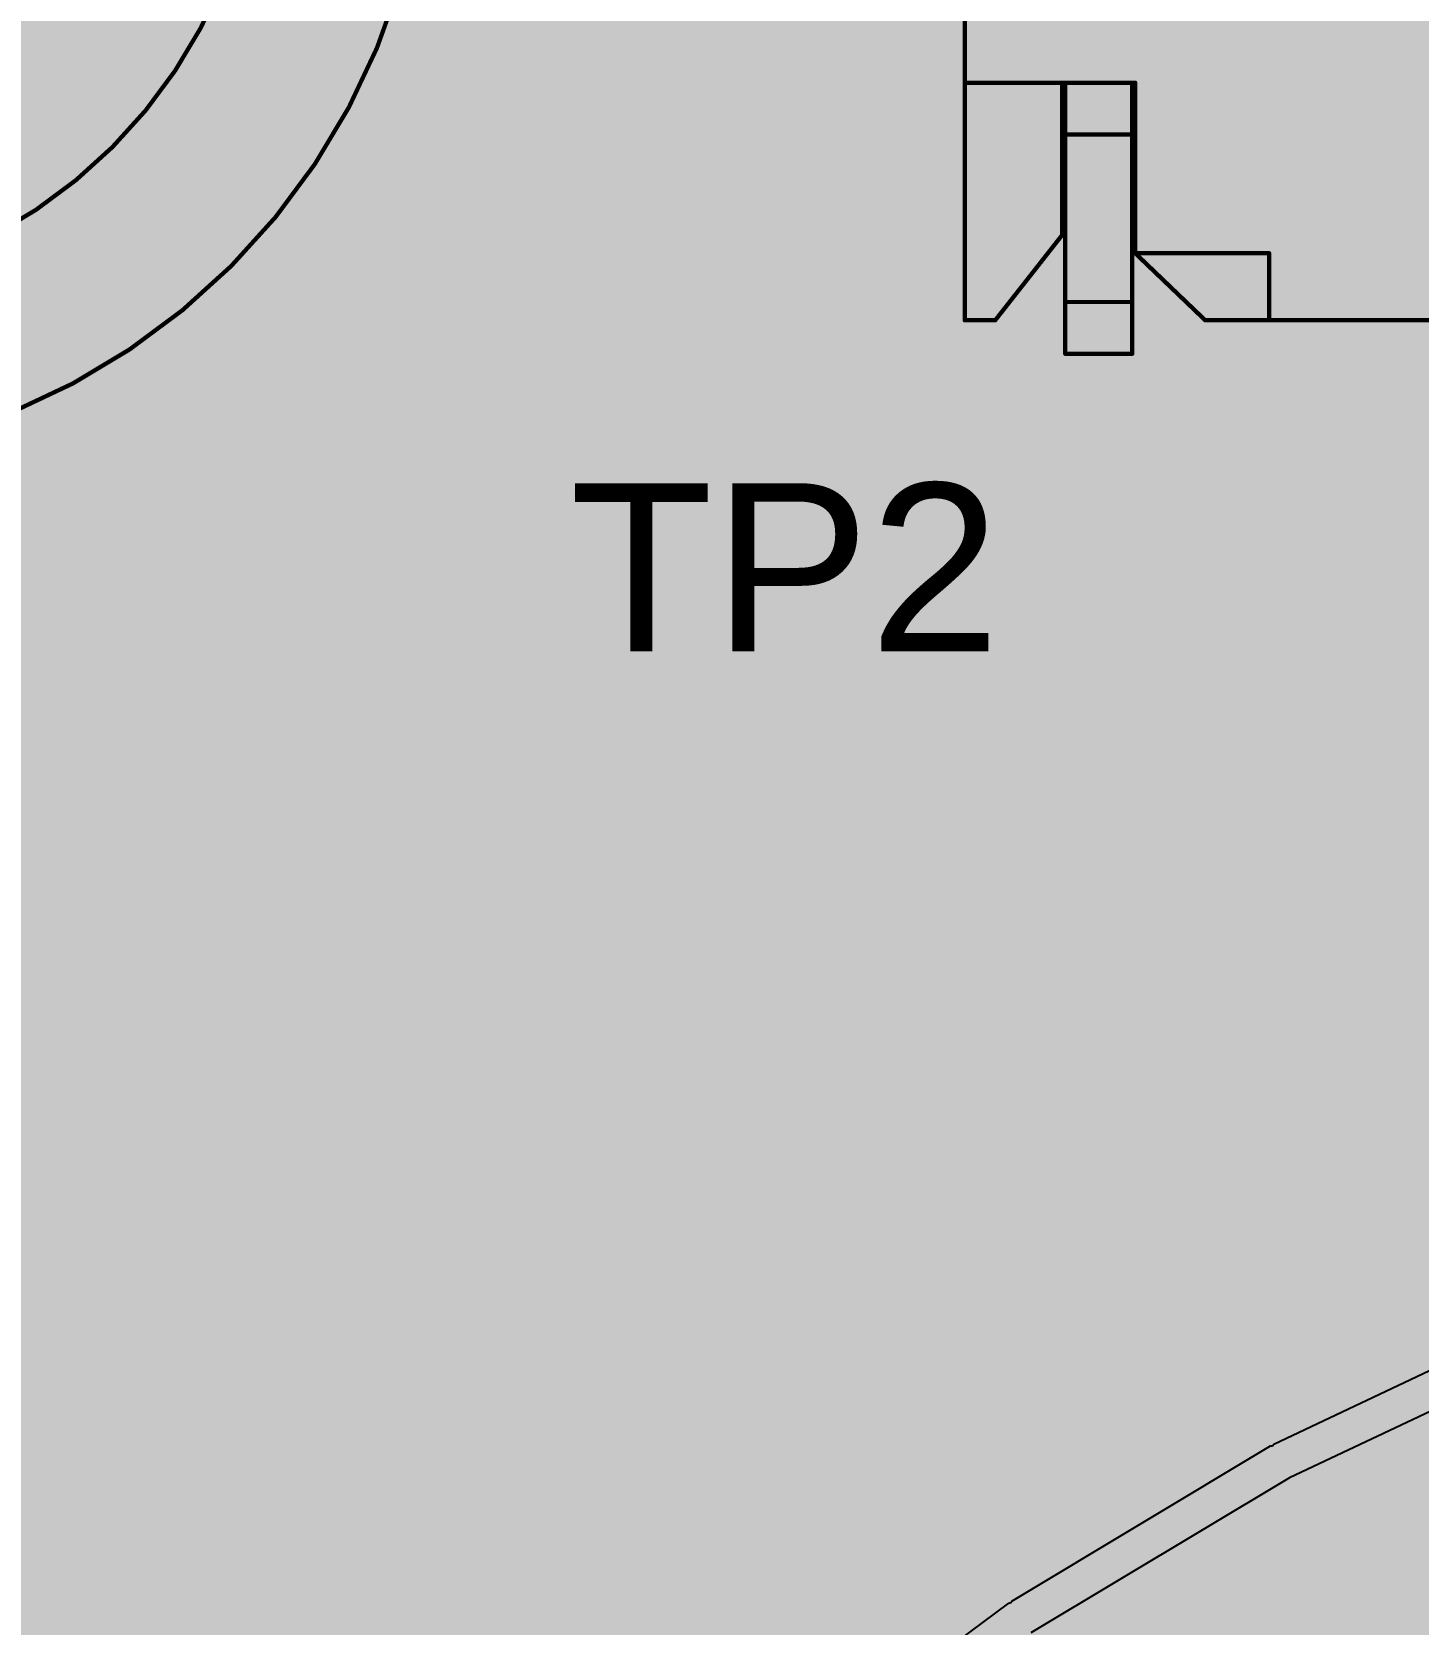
# Model space of a CAD drawing. Header units: inches. Extents: x 0 to 215, y 0 to 215.
# Drawn here: x 0.132 to 0.2944, y 1.0651 to 1.2516 of the extents above; entities that cross this region are included whole.
import ezdxf

# ---------------------------------------------------------------- set-up
doc = ezdxf.new("R2010")
doc.units = ezdxf.units.IN
doc.header["$MEASUREMENT"] = 0
for name, color, linetype in [('BottomLayer', 5, 'Continuous'), ('BottomSolder', 6, 'Continuous'), ('Mechanical1', 6, 'Continuous'), ('MultiLayer', 9, 'Continuous'), ('PadHoleLayer', 156, 'Continuous'), ('TopLayer', 1, 'Continuous'), ('TopOverlay', 2, 'Continuous'), ('TopPaste', 8, 'Continuous'), ('TopSolder', 216, 'Continuous')]:
    doc.layers.add(name, color=color, linetype=linetype)
doc.styles.add('Arial', font='', dxfattribs={"height": 0.2})
doc.styles.get('Arial').set_extended_font_data('Arial')

# ---------------------------------------------------------------- blocks, each defined once
blk = doc.blocks.new('CONN_SM06B_GHS_TB_JST_7')
at = {"layer": 'TopOverlay'}
for points in [[(0.2165, 0.1005, 0.006, 0.006, 0), (0.14813, 0.1005, 0.006, 0.006, 0)], [(0.2165, 0.1005, 0.006, 0.006, 0), (0.2165, 0.01691, 0.006, 0.006, 0)]]:
    blk.add_lwpolyline(points, format="xyseb", dxfattribs=at)
for points in [[(0.215, 0.1005, 0.003, 0.003, 1), (0.218, 0.1005, 0.003, 0.003, 1)], [(0.215, 0.1005, 0.003, 0.003, 1), (0.218, 0.1005, 0.003, 0.003, 1)], [(0.215, 0.01691, 0.003, 0.003, 1), (0.218, 0.01691, 0.003, 0.003, 1)]]:
    blk.add_lwpolyline(points, format="xyseb", close=True, dxfattribs=at)
blk = doc.blocks.new('T___P_____20')
at = {"layer": 'TopLayer'}
h = blk.add_hatch(color=1, dxfattribs=at)
edge = h.paths.add_edge_path()
edge.add_arc((0, 0), 0.01969, 0, 360)
at = {"layer": 'TopPaste'}
h = blk.add_hatch(color=8, dxfattribs=at)
edge = h.paths.add_edge_path()
edge.add_arc((0, 0), 0.01969, 0, 360)
at = {"layer": 'TopSolder'}
h = blk.add_hatch(color=216, dxfattribs=at)
edge = h.paths.add_edge_path()
edge.add_arc((0, 0), 0.02369, 0, 360)
blk = doc.blocks.new('____73')
at = {"layer": 'BottomLayer'}
for p, q in [((-0.13774, 0.41126), (-0.16966, 0.39616)), ((-0.16966, 0.39616), (-0.19996, 0.378))]:
    blk.add_line(p, q, dxfattribs=at)
at = {"layer": 'BottomSolder'}
for p, q in [((-0.17152, 0.40009), (-0.13959, 0.41519)), ((-0.17152, 0.40009), (-0.13959, 0.41519)), ((-0.2022, 0.38173), (-0.1719, 0.39989)), ((-0.2022, 0.38173), (-0.1719, 0.39989)), ((-0.1719, 0.39989), (-0.17168, 0.39992)), ((-0.1719, 0.39989), (-0.17168, 0.39992)), ((-0.17168, 0.39992), (-0.17152, 0.40009)), ((-0.17168, 0.39992), (-0.17152, 0.40009)), ((-0.23092, 0.36045), (-0.20255, 0.38149)), ((-0.23092, 0.36045), (-0.20255, 0.38149)), ((-0.20255, 0.38149), (-0.20233, 0.38155)), ((-0.20255, 0.38149), (-0.20233, 0.38155)), ((-0.20233, 0.38155), (-0.2022, 0.38173)), ((-0.20233, 0.38155), (-0.2022, 0.38173))]:
    blk.add_line(p, q, dxfattribs=at)

msp = doc.modelspace()

# ---------------------------------------------------------------- hatches: boundary and pattern name
at = {"layer": 'BottomLayer'}
h = msp.add_hatch(color=5, dxfattribs=at)
edge = h.paths.add_edge_path()
edge.add_arc((0.09968, 1.27982), 0.07874, 0, 360)
at = {"layer": 'BottomSolder'}
h = msp.add_hatch(color=6, dxfattribs=at)
edge = h.paths.add_edge_path()
edge.add_arc((0.09968, 1.27982), 0.08274, 0, 360)
at = {"layer": 'MultiLayer'}
h = msp.add_hatch(color=9, dxfattribs=at)
edge = h.paths.add_edge_path()
edge.add_arc((0.09968, 1.27982), 0.07874, 0, 360)
at = {"layer": 'PadHoleLayer'}
h = msp.add_hatch(color=156, dxfattribs=at)
edge = h.paths.add_edge_path()
edge.add_arc((0.09968, 1.27982), 0.05906, 0, 360)
at = {"layer": 'TopLayer'}
h = msp.add_hatch(color=1, dxfattribs=at)
edge = h.paths.add_edge_path()
edge.add_arc((0.09968, 1.27982), 0.07874, 0, 360)
at = {"layer": 'TopSolder'}
h = msp.add_hatch(color=216, dxfattribs=at)
edge = h.paths.add_edge_path()
edge.add_arc((0.09968, 1.27982), 0.08274, 0, 360)

# ---------------------------------------------------------------- linework, layer by layer
at = {"layer": 'BottomLayer'}
for points in [[(0.18485, 1.27982, 0.005, 0.005, 1), (0.0145, 1.27982, 0.005, 0.005, 1)], [(0.17923, 1.2529, 0.0025, 0.0025, 1), (0.18173, 1.2529, 0.0025, 0.0025, 1)], [(0.17778, 1.24888, 0.0025, 0.0025, 1), (0.18028, 1.24888, 0.0025, 0.0025, 1)], [(0.1761, 1.24487, 0.0025, 0.0025, 1), (0.1786, 1.24487, 0.0025, 0.0025, 1)], [(0.17416, 1.24085, 0.0025, 0.0025, 1), (0.17666, 1.24085, 0.0025, 0.0025, 1)], [(0.17196, 1.23684, 0.0025, 0.0025, 1), (0.17446, 1.23684, 0.0025, 0.0025, 1)], [(0.16946, 1.23282, 0.0025, 0.0025, 1), (0.17196, 1.23282, 0.0025, 0.0025, 1)], [(0.16663, 1.2288, 0.0025, 0.0025, 1), (0.16913, 1.2288, 0.0025, 0.0025, 1)], [(0.16343, 1.22479, 0.0025, 0.0025, 1), (0.16593, 1.22479, 0.0025, 0.0025, 1)], [(0.15981, 1.22077, 0.0025, 0.0025, 1), (0.16231, 1.22077, 0.0025, 0.0025, 1)], [(0.15568, 1.21676, 0.0025, 0.0025, 1), (0.15818, 1.21676, 0.0025, 0.0025, 1)], [(0.15091, 1.21274, 0.0025, 0.0025, 1), (0.15341, 1.21274, 0.0025, 0.0025, 1)], [(0.14533, 1.20873, 0.0025, 0.0025, 1), (0.14783, 1.20873, 0.0025, 0.0025, 1)], [(0.13859, 1.20471, 0.0025, 0.0025, 1), (0.14109, 1.20471, 0.0025, 0.0025, 1)], [(0.12995, 1.20069, 0.0025, 0.0025, 1), (0.13245, 1.20069, 0.0025, 0.0025, 1)], [(0.28891, 1.11235, 0.0025, 0.0025, 1), (0.29141, 1.11235, 0.0025, 0.0025, 1)], [(0.28042, 1.10833, 0.0025, 0.0025, 1), (0.28292, 1.10833, 0.0025, 0.0025, 1)], [(0.27193, 1.10432, 0.0025, 0.0025, 1), (0.27443, 1.10432, 0.0025, 0.0025, 1)], [(0.26646, 1.10161, 0.0025, 0.0025, 1), (0.26896, 1.10161, 0.0025, 0.0025, 1)], [(0.26841, 1.10266, 0.0025, 0.0025, 1), (0.27091, 1.10266, 0.0025, 0.0025, 1)], [(0.26427, 1.1003, 0.0025, 0.0025, 1), (0.26677, 1.1003, 0.0025, 0.0025, 1)], [(0.25757, 1.09629, 0.0025, 0.0025, 1), (0.26007, 1.09629, 0.0025, 0.0025, 1)], [(0.25087, 1.09227, 0.0025, 0.0025, 1), (0.25337, 1.09227, 0.0025, 0.0025, 1)], [(0.24417, 1.08825, 0.0025, 0.0025, 1), (0.24667, 1.08825, 0.0025, 0.0025, 1)], [(0.23616, 1.08345, 0.0025, 0.0025, 1), (0.23866, 1.08345, 0.0025, 0.0025, 1)], [(0.23747, 1.08424, 0.0025, 0.0025, 1), (0.23997, 1.08424, 0.0025, 0.0025, 1)], [(0.23431, 1.08222, 0.0025, 0.0025, 1), (0.23681, 1.08222, 0.0025, 0.0025, 1)], [(0.23163, 1.08022, 0.0025, 0.0025, 1), (0.23413, 1.08022, 0.0025, 0.0025, 1)], [(0.22621, 1.07621, 0.0025, 0.0025, 1), (0.22871, 1.07621, 0.0025, 0.0025, 1)], [(0.2208, 1.07219, 0.0025, 0.0025, 1), (0.2233, 1.07219, 0.0025, 0.0025, 1)], [(0.21538, 1.06818, 0.0025, 0.0025, 1), (0.21788, 1.06818, 0.0025, 0.0025, 1)], [(0.20997, 1.06416, 0.0025, 0.0025, 1), (0.21247, 1.06416, 0.0025, 0.0025, 1)]]:
    msp.add_lwpolyline(points, format="xyseb", close=True, dxfattribs=at)
for points in [[(0.18048, 1.2529, 0.005, 0.005, 0), (0.44918, 1.2529, 0.005, 0.005, 0)], [(0.17903, 1.24888, 0.005, 0.005, 0), (0.45231, 1.24888, 0.005, 0.005, 0)], [(0.17735, 1.24487, 0.005, 0.005, 0), (0.45872, 1.24487, 0.005, 0.005, 0)], [(0.17541, 1.24085, 0.005, 0.005, 0), (0.7326, 1.24085, 0.005, 0.005, 0)], [(0.17321, 1.23684, 0.005, 0.005, 0), (0.7348, 1.23684, 0.005, 0.005, 0)], [(0.17071, 1.23282, 0.005, 0.005, 0), (0.7373, 1.23282, 0.005, 0.005, 0)], [(0.16788, 1.2288, 0.005, 0.005, 0), (0.74013, 1.2288, 0.005, 0.005, 0)], [(0.16468, 1.22479, 0.005, 0.005, 0), (0.74333, 1.22479, 0.005, 0.005, 0)], [(0.16106, 1.22077, 0.005, 0.005, 0), (0.74695, 1.22077, 0.005, 0.005, 0)], [(0.15693, 1.21676, 0.005, 0.005, 0), (0.75109, 1.21676, 0.005, 0.005, 0)], [(0.15216, 1.21274, 0.005, 0.005, 0), (0.75585, 1.21274, 0.005, 0.005, 0)], [(0.14658, 1.20873, 0.005, 0.005, 0), (0.76143, 1.20873, 0.005, 0.005, 0)], [(0.13984, 1.20471, 0.005, 0.005, 0), (0.76818, 1.20471, 0.005, 0.005, 0)], [(0.1312, 1.20069, 0.005, 0.005, 0), (0.77682, 1.20069, 0.005, 0.005, 0)], [(0.11816, 1.19668, 0.005, 0.005, 0), (0.78985, 1.19668, 0.005, 0.005, 0)], [(0.01162, 1.19266, 0.005, 0.005, 0), (0.89614, 1.19266, 0.005, 0.005, 0)], [(0.01162, 1.18865, 0.005, 0.005, 0), (0.89614, 1.18865, 0.005, 0.005, 0)], [(0.01162, 1.18463, 0.005, 0.005, 0), (0.89614, 1.18463, 0.005, 0.005, 0)], [(0.01162, 1.18062, 0.005, 0.005, 0), (0.89614, 1.18062, 0.005, 0.005, 0)], [(0.01162, 1.1766, 0.005, 0.005, 0), (0.89614, 1.1766, 0.005, 0.005, 0)], [(0.01162, 1.17258, 0.005, 0.005, 0), (0.89614, 1.17258, 0.005, 0.005, 0)], [(0.01162, 1.16857, 0.005, 0.005, 0), (0.89614, 1.16857, 0.005, 0.005, 0)], [(0.01162, 1.16455, 0.005, 0.005, 0), (0.89614, 1.16455, 0.005, 0.005, 0)], [(0.01162, 1.16054, 0.005, 0.005, 0), (0.89614, 1.16054, 0.005, 0.005, 0)], [(0.01162, 1.15652, 0.005, 0.005, 0), (0.35231, 1.15652, 0.005, 0.005, 0)], [(0.01162, 1.15251, 0.005, 0.005, 0), (0.3463, 1.15251, 0.005, 0.005, 0)], [(0.01162, 1.14849, 0.005, 0.005, 0), (0.34378, 1.14849, 0.005, 0.005, 0)], [(0.01162, 1.14447, 0.005, 0.005, 0), (0.34277, 1.14447, 0.005, 0.005, 0)], [(0.01162, 1.14046, 0.005, 0.005, 0), (0.34292, 1.14046, 0.005, 0.005, 0)], [(0.01162, 1.13644, 0.005, 0.005, 0), (0.34428, 1.13644, 0.005, 0.005, 0)], [(0.01162, 1.13243, 0.005, 0.005, 0), (0.34412, 1.13243, 0.005, 0.005, 0)], [(0.01162, 1.12841, 0.005, 0.005, 0), (0.33105, 1.12841, 0.005, 0.005, 0)], [(0.01162, 1.1244, 0.005, 0.005, 0), (0.31982, 1.1244, 0.005, 0.005, 0)], [(0.01162, 1.12038, 0.005, 0.005, 0), (0.3086, 1.12038, 0.005, 0.005, 0)], [(0.26966, 1.10266, 0.005, 0.005, 0), (0.30159, 1.11776, 0.005, 0.005, 0)], [(0.01162, 1.11636, 0.005, 0.005, 0), (0.29865, 1.11636, 0.005, 0.005, 0)], [(0.01162, 1.11235, 0.005, 0.005, 0), (0.29016, 1.11235, 0.005, 0.005, 0)], [(0.01162, 1.10833, 0.005, 0.005, 0), (0.28167, 1.10833, 0.005, 0.005, 0)], [(0.01162, 1.10432, 0.005, 0.005, 0), (0.27318, 1.10432, 0.005, 0.005, 0)], [(0.23741, 1.08345, 0.005, 0.005, 0), (0.26771, 1.10161, 0.005, 0.005, 0)], [(0.01162, 1.1003, 0.005, 0.005, 0), (0.26552, 1.1003, 0.005, 0.005, 0)], [(0.01162, 1.09629, 0.005, 0.005, 0), (0.25882, 1.09629, 0.005, 0.005, 0)], [(0.01162, 1.09227, 0.005, 0.005, 0), (0.25212, 1.09227, 0.005, 0.005, 0)], [(0.01162, 1.08825, 0.005, 0.005, 0), (0.24542, 1.08825, 0.005, 0.005, 0)], [(0.01162, 1.08424, 0.005, 0.005, 0), (0.23872, 1.08424, 0.005, 0.005, 0)], [(0.20719, 1.06118, 0.005, 0.005, 0), (0.23556, 1.08222, 0.005, 0.005, 0)], [(0.01162, 1.08022, 0.005, 0.005, 0), (0.23288, 1.08022, 0.005, 0.005, 0)], [(0.01162, 1.07621, 0.005, 0.005, 0), (0.22746, 1.07621, 0.005, 0.005, 0)], [(0.01162, 1.07219, 0.005, 0.005, 0), (0.22205, 1.07219, 0.005, 0.005, 0)], [(0.01162, 1.06818, 0.005, 0.005, 0), (0.21663, 1.06818, 0.005, 0.005, 0)], [(0.01162, 1.06416, 0.005, 0.005, 0), (0.21122, 1.06416, 0.005, 0.005, 0)]]:
    msp.add_lwpolyline(points, format="xyseb", dxfattribs=at)
at = {"layer": 'Mechanical1'}
for points in [[(0.24129, 1.21777, 0.0005, 0.0005, 0), (0.24129, 1.37825, 0.0005, 0.0005, 0)], [(0.24129, 1.24559, 0.0005, 0.0005, 0), (0.26126, 1.24559, 0.0005, 0.0005, 0)], [(0.2527, 1.22776, 0.0005, 0.0005, 0), (0.2527, 1.24559, 0.0005, 0.0005, 0)], [(0.25305, 1.21385, 0.0005, 0.0005, 0), (0.25305, 1.24559, 0.0005, 0.0005, 0)], [(0.2609, 1.21385, 0.0005, 0.0005, 0), (0.2609, 1.24559, 0.0005, 0.0005, 0)], [(0.26126, 1.22562, 0.0005, 0.0005, 0), (0.26126, 1.24559, 0.0005, 0.0005, 0)], [(0.25305, 1.23953, 0.0005, 0.0005, 0), (0.2609, 1.23953, 0.0005, 0.0005, 0)], [(0.24485, 1.21777, 0.0005, 0.0005, 0), (0.2527, 1.22776, 0.0005, 0.0005, 0)], [(0.26126, 1.22562, 0.0005, 0.0005, 0), (0.27695, 1.22562, 0.0005, 0.0005, 0)], [(0.26126, 1.22562, 0.0005, 0.0005, 0), (0.26946, 1.21777, 0.0005, 0.0005, 0)], [(0.27695, 1.21777, 0.0005, 0.0005, 0), (0.27695, 1.22562, 0.0005, 0.0005, 0)], [(0.25305, 1.21991, 0.0005, 0.0005, 0), (0.2609, 1.21991, 0.0005, 0.0005, 0)], [(0.24129, 1.21777, 0.0005, 0.0005, 0), (0.24485, 1.21777, 0.0005, 0.0005, 0)], [(0.26946, 1.21777, 0.0005, 0.0005, 0), (0.29977, 1.21777, 0.0005, 0.0005, 0)], [(0.25305, 1.21385, 0.0005, 0.0005, 0), (0.2609, 1.21385, 0.0005, 0.0005, 0)]]:
    msp.add_lwpolyline(points, format="xyseb", dxfattribs=at)
for points in [[(0.17842, 1.27982, 0.0005, 0.0005, 1), (0.02093, 1.27982, 0.0005, 0.0005, 1)], [(0.15873, 1.27982, 0.0005, 0.0005, 1), (0.04062, 1.27982, 0.0005, 0.0005, 1)], [(0.24116, 1.24559, 0.00025, 0.00025, 1), (0.24141, 1.24559, 0.00025, 0.00025, 1)], [(0.25257, 1.24559, 0.00025, 0.00025, 1), (0.25282, 1.24559, 0.00025, 0.00025, 1)], [(0.25293, 1.24559, 0.00025, 0.00025, 1), (0.25318, 1.24559, 0.00025, 0.00025, 1)], [(0.26078, 1.24559, 0.00025, 0.00025, 1), (0.26103, 1.24559, 0.00025, 0.00025, 1)], [(0.26113, 1.24559, 0.00025, 0.00025, 1), (0.26138, 1.24559, 0.00025, 0.00025, 1)], [(0.26113, 1.24559, 0.00025, 0.00025, 1), (0.26138, 1.24559, 0.00025, 0.00025, 1)], [(0.25293, 1.23953, 0.00025, 0.00025, 1), (0.25318, 1.23953, 0.00025, 0.00025, 1)], [(0.26078, 1.23953, 0.00025, 0.00025, 1), (0.26103, 1.23953, 0.00025, 0.00025, 1)], [(0.25257, 1.22776, 0.00025, 0.00025, 1), (0.25282, 1.22776, 0.00025, 0.00025, 1)], [(0.25257, 1.22776, 0.00025, 0.00025, 1), (0.25282, 1.22776, 0.00025, 0.00025, 1)], [(0.26113, 1.22562, 0.00025, 0.00025, 1), (0.26138, 1.22562, 0.00025, 0.00025, 1)], [(0.26113, 1.22562, 0.00025, 0.00025, 1), (0.26138, 1.22562, 0.00025, 0.00025, 1)], [(0.26113, 1.22562, 0.00025, 0.00025, 1), (0.26138, 1.22562, 0.00025, 0.00025, 1)], [(0.27682, 1.22562, 0.00025, 0.00025, 1), (0.27707, 1.22562, 0.00025, 0.00025, 1)], [(0.27682, 1.22562, 0.00025, 0.00025, 1), (0.27707, 1.22562, 0.00025, 0.00025, 1)], [(0.25293, 1.21991, 0.00025, 0.00025, 1), (0.25318, 1.21991, 0.00025, 0.00025, 1)], [(0.26078, 1.21991, 0.00025, 0.00025, 1), (0.26103, 1.21991, 0.00025, 0.00025, 1)], [(0.24116, 1.21777, 0.00025, 0.00025, 1), (0.24141, 1.21777, 0.00025, 0.00025, 1)], [(0.24116, 1.21777, 0.00025, 0.00025, 1), (0.24141, 1.21777, 0.00025, 0.00025, 1)], [(0.24473, 1.21777, 0.00025, 0.00025, 1), (0.24498, 1.21777, 0.00025, 0.00025, 1)], [(0.24473, 1.21777, 0.00025, 0.00025, 1), (0.24498, 1.21777, 0.00025, 0.00025, 1)], [(0.26933, 1.21777, 0.00025, 0.00025, 1), (0.26958, 1.21777, 0.00025, 0.00025, 1)], [(0.26933, 1.21777, 0.00025, 0.00025, 1), (0.26958, 1.21777, 0.00025, 0.00025, 1)], [(0.27682, 1.21777, 0.00025, 0.00025, 1), (0.27707, 1.21777, 0.00025, 0.00025, 1)], [(0.25293, 1.21385, 0.00025, 0.00025, 1), (0.25318, 1.21385, 0.00025, 0.00025, 1)], [(0.25293, 1.21385, 0.00025, 0.00025, 1), (0.25318, 1.21385, 0.00025, 0.00025, 1)], [(0.26078, 1.21385, 0.00025, 0.00025, 1), (0.26103, 1.21385, 0.00025, 0.00025, 1)], [(0.26078, 1.21385, 0.00025, 0.00025, 1), (0.26103, 1.21385, 0.00025, 0.00025, 1)]]:
    msp.add_lwpolyline(points, format="xyseb", close=True, dxfattribs=at)
at = {"layer": 'TopLayer'}
for points in [[(0.18485, 1.27982, 0.005, 0.005, 1), (0.0145, 1.27982, 0.005, 0.005, 1)], [(0.17923, 1.2529, 0.0025, 0.0025, 1), (0.18173, 1.2529, 0.0025, 0.0025, 1)], [(0.17778, 1.24888, 0.0025, 0.0025, 1), (0.18028, 1.24888, 0.0025, 0.0025, 1)], [(0.1761, 1.24487, 0.0025, 0.0025, 1), (0.1786, 1.24487, 0.0025, 0.0025, 1)], [(0.17416, 1.24085, 0.0025, 0.0025, 1), (0.17666, 1.24085, 0.0025, 0.0025, 1)], [(0.17196, 1.23684, 0.0025, 0.0025, 1), (0.17446, 1.23684, 0.0025, 0.0025, 1)], [(0.16946, 1.23282, 0.0025, 0.0025, 1), (0.17196, 1.23282, 0.0025, 0.0025, 1)], [(0.16663, 1.2288, 0.0025, 0.0025, 1), (0.16913, 1.2288, 0.0025, 0.0025, 1)], [(0.16343, 1.22479, 0.0025, 0.0025, 1), (0.16593, 1.22479, 0.0025, 0.0025, 1)], [(0.15981, 1.22077, 0.0025, 0.0025, 1), (0.16231, 1.22077, 0.0025, 0.0025, 1)], [(0.15568, 1.21676, 0.0025, 0.0025, 1), (0.15818, 1.21676, 0.0025, 0.0025, 1)], [(0.15091, 1.21274, 0.0025, 0.0025, 1), (0.15341, 1.21274, 0.0025, 0.0025, 1)], [(0.14533, 1.20873, 0.0025, 0.0025, 1), (0.14783, 1.20873, 0.0025, 0.0025, 1)], [(0.19782, 1.20873, 0.0025, 0.0025, 1), (0.20032, 1.20873, 0.0025, 0.0025, 1)], [(0.21968, 1.20873, 0.0025, 0.0025, 1), (0.22218, 1.20873, 0.0025, 0.0025, 1)], [(0.13859, 1.20471, 0.0025, 0.0025, 1), (0.14109, 1.20471, 0.0025, 0.0025, 1)], [(0.19161, 1.20471, 0.0025, 0.0025, 1), (0.19411, 1.20471, 0.0025, 0.0025, 1)], [(0.22589, 1.20471, 0.0025, 0.0025, 1), (0.22839, 1.20471, 0.0025, 0.0025, 1)], [(0.12995, 1.20069, 0.0025, 0.0025, 1), (0.13245, 1.20069, 0.0025, 0.0025, 1)], [(0.18787, 1.20069, 0.0025, 0.0025, 1), (0.19037, 1.20069, 0.0025, 0.0025, 1)], [(0.22918, 1.20128, 0.0025, 0.0025, 1), (0.23168, 1.20128, 0.0025, 0.0025, 1)], [(0.22918, 1.20128, 0.0025, 0.0025, 1), (0.23168, 1.20128, 0.0025, 0.0025, 1)], [(0.18538, 1.19668, 0.0025, 0.0025, 1), (0.18788, 1.19668, 0.0025, 0.0025, 1)], [(0.18378, 1.19266, 0.0025, 0.0025, 1), (0.18628, 1.19266, 0.0025, 0.0025, 1)], [(0.18288, 1.18865, 0.0025, 0.0025, 1), (0.18538, 1.18865, 0.0025, 0.0025, 1)], [(0.20705, 1.185, 0.00591, 0.00591, 1), (0.21295, 1.185, 0.00591, 0.00591, 1)], [(0.18263, 1.18463, 0.0025, 0.0025, 1), (0.18513, 1.18463, 0.0025, 0.0025, 1)], [(0.183, 1.18062, 0.0025, 0.0025, 1), (0.1855, 1.18062, 0.0025, 0.0025, 1)], [(0.18402, 1.1766, 0.0025, 0.0025, 1), (0.18652, 1.1766, 0.0025, 0.0025, 1)], [(0.18577, 1.17258, 0.0025, 0.0025, 1), (0.18827, 1.17258, 0.0025, 0.0025, 1)], [(0.22918, 1.16872, 0.0025, 0.0025, 1), (0.23168, 1.16872, 0.0025, 0.0025, 1)], [(0.22918, 1.16872, 0.0025, 0.0025, 1), (0.23168, 1.16872, 0.0025, 0.0025, 1)], [(0.18844, 1.16857, 0.0025, 0.0025, 1), (0.19094, 1.16857, 0.0025, 0.0025, 1)], [(0.22906, 1.16857, 0.0025, 0.0025, 1), (0.23156, 1.16857, 0.0025, 0.0025, 1)], [(0.19249, 1.16455, 0.0025, 0.0025, 1), (0.19499, 1.16455, 0.0025, 0.0025, 1)], [(0.22501, 1.16455, 0.0025, 0.0025, 1), (0.22751, 1.16455, 0.0025, 0.0025, 1)], [(0.19959, 1.16054, 0.0025, 0.0025, 1), (0.20209, 1.16054, 0.0025, 0.0025, 1)], [(0.21791, 1.16054, 0.0025, 0.0025, 1), (0.22041, 1.16054, 0.0025, 0.0025, 1)]]:
    msp.add_lwpolyline(points, format="xyseb", close=True, dxfattribs=at)
for points in [[(0.18048, 1.2529, 0.005, 0.005, 0), (0.38752, 1.2529, 0.005, 0.005, 0)], [(0.17903, 1.24888, 0.005, 0.005, 0), (0.38752, 1.24888, 0.005, 0.005, 0)], [(0.17735, 1.24487, 0.005, 0.005, 0), (0.38752, 1.24487, 0.005, 0.005, 0)], [(0.17541, 1.24085, 0.005, 0.005, 0), (0.38752, 1.24085, 0.005, 0.005, 0)], [(0.17321, 1.23684, 0.005, 0.005, 0), (0.38752, 1.23684, 0.005, 0.005, 0)], [(0.17071, 1.23282, 0.005, 0.005, 0), (0.38752, 1.23282, 0.005, 0.005, 0)], [(0.16788, 1.2288, 0.005, 0.005, 0), (0.31272, 1.2288, 0.005, 0.005, 0)], [(0.16468, 1.22479, 0.005, 0.005, 0), (0.31272, 1.22479, 0.005, 0.005, 0)], [(0.16106, 1.22077, 0.005, 0.005, 0), (0.31272, 1.22077, 0.005, 0.005, 0)], [(0.15693, 1.21676, 0.005, 0.005, 0), (0.31272, 1.21676, 0.005, 0.005, 0)], [(0.15216, 1.21274, 0.005, 0.005, 0), (0.31272, 1.21274, 0.005, 0.005, 0)], [(0.23043, 1.16872, 0.005, 0.005, -2.859489), (0.23043, 1.20128, 0.005, 0.005, 0)], [(0.14658, 1.20873, 0.005, 0.005, 0), (0.19907, 1.20873, 0.005, 0.005, 0)], [(0.22093, 1.20873, 0.005, 0.005, 0), (0.31272, 1.20873, 0.005, 0.005, 0)], [(0.13984, 1.20471, 0.005, 0.005, 0), (0.19286, 1.20471, 0.005, 0.005, 0)], [(0.22714, 1.20471, 0.005, 0.005, 0), (0.31272, 1.20471, 0.005, 0.005, 0)], [(0.1312, 1.20069, 0.005, 0.005, 0), (0.18912, 1.20069, 0.005, 0.005, 0)], [(0.23043, 1.20128, 0.005, 0.005, 0), (0.31272, 1.20128, 0.005, 0.005, 0)], [(0.11816, 1.19668, 0.005, 0.005, 0), (0.18663, 1.19668, 0.005, 0.005, 0)], [(0.01162, 1.19266, 0.005, 0.005, 0), (0.18503, 1.19266, 0.005, 0.005, 0)], [(0.01162, 1.18865, 0.005, 0.005, 0), (0.18413, 1.18865, 0.005, 0.005, 0)], [(0.21, 1.185, 0.01181, 0.01181, 0), (0.32548, 1.185, 0.01181, 0.01181, 0)], [(0.01162, 1.18463, 0.005, 0.005, 0), (0.18388, 1.18463, 0.005, 0.005, 0)], [(0.01162, 1.18062, 0.005, 0.005, 0), (0.18425, 1.18062, 0.005, 0.005, 0)], [(0.01162, 1.1766, 0.005, 0.005, 0), (0.18527, 1.1766, 0.005, 0.005, 0)], [(0.01162, 1.17258, 0.005, 0.005, 0), (0.18702, 1.17258, 0.005, 0.005, 0)], [(0.23043, 1.16872, 0.005, 0.005, 0), (0.31272, 1.16872, 0.005, 0.005, 0)], [(0.01162, 1.16857, 0.005, 0.005, 0), (0.18969, 1.16857, 0.005, 0.005, 0)], [(0.23031, 1.16857, 0.005, 0.005, 0), (0.31272, 1.16857, 0.005, 0.005, 0)], [(0.01162, 1.16455, 0.005, 0.005, 0), (0.19374, 1.16455, 0.005, 0.005, 0)], [(0.22626, 1.16455, 0.005, 0.005, 0), (0.31272, 1.16455, 0.005, 0.005, 0)], [(0.01162, 1.16054, 0.005, 0.005, 0), (0.20084, 1.16054, 0.005, 0.005, 0)], [(0.21916, 1.16054, 0.005, 0.005, 0), (0.31272, 1.16054, 0.005, 0.005, 0)], [(0.01162, 1.15652, 0.005, 0.005, 0), (0.31272, 1.15652, 0.005, 0.005, 0)], [(0.01162, 1.15251, 0.005, 0.005, 0), (0.31272, 1.15251, 0.005, 0.005, 0)], [(0.01162, 1.14849, 0.005, 0.005, 0), (0.31487, 1.14849, 0.005, 0.005, 0)], [(0.01162, 1.14447, 0.005, 0.005, 0), (0.31487, 1.14447, 0.005, 0.005, 0)], [(0.01162, 1.14046, 0.005, 0.005, 0), (0.31487, 1.14046, 0.005, 0.005, 0)], [(0.01162, 1.13644, 0.005, 0.005, 0), (0.31487, 1.13644, 0.005, 0.005, 0)], [(0.01162, 1.13243, 0.005, 0.005, 0), (0.31487, 1.13243, 0.005, 0.005, 0)], [(0.01162, 1.12841, 0.005, 0.005, 0), (0.31487, 1.12841, 0.005, 0.005, 0)], [(0.01162, 1.1244, 0.005, 0.005, 0), (0.31487, 1.1244, 0.005, 0.005, 0)], [(0.01162, 1.12038, 0.005, 0.005, 0), (0.31487, 1.12038, 0.005, 0.005, 0)], [(0.01162, 1.11636, 0.005, 0.005, 0), (0.31487, 1.11636, 0.005, 0.005, 0)], [(0.01162, 1.11235, 0.005, 0.005, 0), (0.31487, 1.11235, 0.005, 0.005, 0)], [(0.01162, 1.10833, 0.005, 0.005, 0), (0.31487, 1.10833, 0.005, 0.005, 0)], [(0.01162, 1.10432, 0.005, 0.005, 0), (0.31487, 1.10432, 0.005, 0.005, 0)], [(0.01162, 1.1003, 0.005, 0.005, 0), (0.31487, 1.1003, 0.005, 0.005, 0)], [(0.01162, 1.09629, 0.005, 0.005, 0), (0.31487, 1.09629, 0.005, 0.005, 0)], [(0.01162, 1.09227, 0.005, 0.005, 0), (0.31487, 1.09227, 0.005, 0.005, 0)], [(0.01162, 1.08825, 0.005, 0.005, 0), (0.31487, 1.08825, 0.005, 0.005, 0)], [(0.01162, 1.08424, 0.005, 0.005, 0), (0.31487, 1.08424, 0.005, 0.005, 0)], [(0.01162, 1.08022, 0.005, 0.005, 0), (0.31487, 1.08022, 0.005, 0.005, 0)], [(0.01162, 1.07621, 0.005, 0.005, 0), (0.31487, 1.07621, 0.005, 0.005, 0)], [(0.01162, 1.07219, 0.005, 0.005, 0), (0.31487, 1.07219, 0.005, 0.005, 0)], [(0.01162, 1.06818, 0.005, 0.005, 0), (0.31487, 1.06818, 0.005, 0.005, 0)], [(0.01162, 1.06416, 0.005, 0.005, 0), (0.31487, 1.06416, 0.005, 0.005, 0)]]:
    msp.add_lwpolyline(points, format="xyseb", dxfattribs=at)

# ---------------------------------------------------------------- block references
msp.add_blockref('____73', (0.449, 0.68605))
for name, p, rotation in [('CONN_SM06B_GHS_TB_JST_7', (0.45418, 1.26452), 180), ('T___P_____20', (0.21, 1.185), 270)]:
    msp.add_blockref(name, p, dxfattribs=dict(rotation=rotation))

# ---------------------------------------------------------------- texts
at = {"layer": 'TopOverlay', "style": 'Arial'}
msp.add_text('TP2', height=0.019685, dxfattribs=at).set_placement((0.195, 1.179))

doc.saveas('drawing.dxf')
